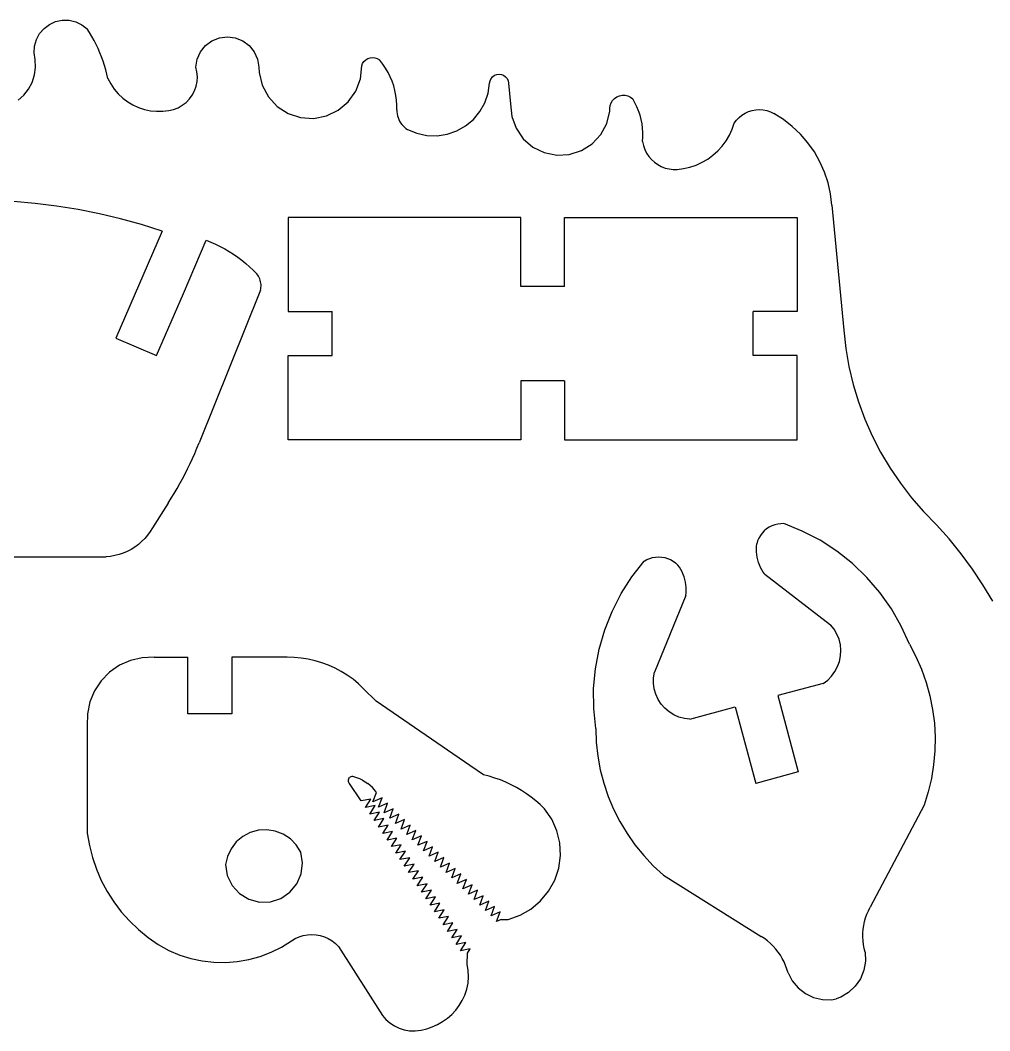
# Model space of a CAD drawing. Extents: x -177 to 177, y -98 to 98.
# Drawn here: x 44.7 to 102.6, y -50.4 to 9.9 of the extents above; entities that cross this region are included whole.
import ezdxf

# ---------------------------------------------------------------- set-up
doc = ezdxf.new("R2010")
doc.units = 0
doc.header["$MEASUREMENT"] = 0
doc.layers.get('0').update_dxf_attribs({"linetype": 'CONTINUOUS'})

msp = doc.modelspace()

# ---------------------------------------------------------------- linework, layer by layer
for p, q in [((46.471, 9.641), (46.84, 9.808)), ((46.84, 9.808), (47.237, 9.892)), ((47.237, 9.892), (47.643, 9.889)), ((47.643, 9.889), (48.039, 9.798)), ((48.039, 9.798), (48.405, 9.624)), ((45.688, 8.734), (45.88, 9.091)), ((45.88, 9.091), (46.146, 9.398)), ((46.146, 9.398), (46.471, 9.641)), ((48.405, 9.624), (48.726, 9.376)), ((48.87, 9.149), (48.726, 9.376)), ((49.007, 8.917), (48.87, 9.149)), ((45.576, 8.344), (45.688, 8.734)), ((49.137, 8.681), (49.007, 8.917)), ((49.26, 8.442), (49.137, 8.681)), ((55.785, 8.374), (56.169, 8.66)), ((56.169, 8.66), (56.614, 8.84)), ((56.614, 8.84), (57.089, 8.901)), ((57.089, 8.901), (57.565, 8.84)), ((57.565, 8.84), (58.009, 8.66)), ((58.009, 8.66), (58.393, 8.374)), ((45.551, 7.939), (45.576, 8.344)), ((45.613, 7.538), (45.551, 7.939)), ((49.375, 8.199), (49.26, 8.442)), ((49.482, 7.952), (49.375, 8.199)), ((49.582, 7.702), (49.482, 7.952)), ((55.291, 7.561), (55.486, 7.999)), ((55.486, 7.999), (55.785, 8.374)), ((58.393, 8.374), (58.693, 7.999)), ((58.693, 7.999), (58.887, 7.562)), ((45.638, 7.079), (45.613, 7.538)), ((49.674, 7.449), (49.582, 7.702)), ((49.759, 7.194), (49.674, 7.449)), ((55.213, 7.088), (55.291, 7.561)), ((58.887, 7.562), (58.965, 7.088)), ((65.113, 7.163), (65.165, 7.3)), ((65.165, 7.3), (65.245, 7.422)), ((65.245, 7.422), (65.35, 7.524)), ((65.35, 7.524), (65.474, 7.6)), ((65.474, 7.6), (65.612, 7.647)), ((65.612, 7.647), (65.757, 7.663)), ((65.757, 7.663), (65.902, 7.647)), ((65.902, 7.647), (66.04, 7.6)), ((66.04, 7.6), (66.165, 7.524)), ((66.165, 7.524), (66.19, 7.499)), ((66.369, 7.27), (66.19, 7.499)), ((66.533, 7.03), (66.369, 7.27)), ((45.58, 6.623), (45.638, 7.079)), ((49.835, 6.936), (49.759, 7.194)), ((49.903, 6.676), (49.835, 6.936)), ((49.963, 6.413), (49.903, 6.676)), ((55.278, 6.808), (55.213, 7.088)), ((55.302, 6.521), (55.278, 6.808)), ((58.965, 7.088), (58.995, 6.78)), ((58.995, 6.78), (59.173, 6.019)), ((65.032, 6.387), (65.113, 7.163)), ((66.681, 6.779), (66.533, 7.03)), ((66.811, 6.518), (66.681, 6.779)), ((73.037, 6.606), (73.169, 6.659)), ((73.169, 6.659), (73.31, 6.677)), ((73.31, 6.677), (73.451, 6.659)), ((73.451, 6.659), (73.583, 6.606)), ((45.226, 5.778), (45.441, 6.184)), ((45.441, 6.184), (45.58, 6.623)), ((49.963, 6.413), (50.135, 6.088)), ((50.135, 6.088), (50.341, 5.783)), ((55.227, 5.953), (55.285, 6.234)), ((55.285, 6.234), (55.302, 6.521)), ((64.757, 5.656), (65.032, 6.387)), ((66.924, 6.25), (66.811, 6.518)), ((67.02, 5.975), (66.924, 6.25)), ((72.658, 5.544), (72.747, 6.144)), ((72.747, 6.144), (72.773, 6.284)), ((72.773, 6.284), (72.833, 6.413)), ((72.833, 6.413), (72.923, 6.523)), ((72.923, 6.523), (73.037, 6.606)), ((73.583, 6.606), (73.698, 6.523)), ((73.698, 6.523), (73.788, 6.413)), ((73.788, 6.413), (73.848, 6.284)), ((73.848, 6.284), (73.874, 6.144)), ((73.874, 6.144), (73.995, 4.905)), ((44.941, 5.417), (45.226, 5.778)), ((50.341, 5.783), (50.58, 5.502)), ((50.58, 5.502), (50.847, 5.249)), ((54.827, 5.195), (54.996, 5.428)), ((54.996, 5.428), (55.13, 5.682)), ((55.13, 5.682), (55.227, 5.953)), ((59.173, 6.019), (59.537, 5.329)), ((64.307, 5.018), (64.757, 5.656)), ((67.096, 5.694), (67.02, 5.975)), ((67.154, 5.409), (67.096, 5.694)), ((72.462, 4.97), (72.658, 5.544)), ((44.596, 5.113), (44.941, 5.417)), ((50.847, 5.249), (51.141, 5.027)), ((51.141, 5.027), (51.457, 4.838)), ((51.457, 4.838), (51.791, 4.685)), ((54.399, 4.813), (54.626, 4.989)), ((54.626, 4.989), (54.827, 5.195)), ((59.537, 5.329), (60.063, 4.752)), ((63.71, 4.515), (64.307, 5.018)), ((67.193, 5.12), (67.154, 5.409)), ((67.213, 4.829), (67.193, 5.12)), ((67.213, 4.538), (67.213, 4.829)), ((72.165, 4.44), (72.462, 4.97)), ((73.995, 4.905), (74.067, 4.151)), ((79.936, 4.801), (79.993, 4.961)), ((79.993, 4.961), (80.082, 5.106)), ((80.082, 5.106), (80.199, 5.229)), ((80.199, 5.229), (80.34, 5.324)), ((80.34, 5.324), (80.497, 5.389)), ((80.497, 5.389), (80.664, 5.419)), ((80.664, 5.419), (80.834, 5.413)), ((80.834, 5.413), (80.999, 5.373)), ((80.999, 5.373), (81.152, 5.299)), ((81.152, 5.299), (81.286, 5.194)), ((81.42, 4.964), (81.286, 5.194)), ((81.537, 4.726), (81.42, 4.964)), ((51.791, 4.685), (52.141, 4.569)), ((52.141, 4.569), (52.501, 4.492)), ((52.501, 4.492), (52.867, 4.455)), ((52.867, 4.455), (53.235, 4.458)), ((53.235, 4.458), (53.601, 4.501)), ((53.601, 4.501), (53.881, 4.567)), ((53.881, 4.567), (54.149, 4.671)), ((54.149, 4.671), (54.399, 4.813)), ((60.063, 4.752), (60.718, 4.327)), ((60.718, 4.327), (61.46, 4.081)), ((63.005, 4.178), (63.71, 4.515)), ((67.213, 4.538), (67.215, 4.422)), ((67.215, 4.422), (67.227, 4.307)), ((67.227, 4.307), (67.249, 4.193)), ((71.778, 3.973), (72.165, 4.44)), ((79.744, 3.729), (79.926, 4.463)), ((79.913, 4.633), (79.936, 4.801)), ((79.926, 4.463), (79.913, 4.633)), ((81.639, 4.48), (81.537, 4.726)), ((81.725, 4.229), (81.639, 4.48)), ((81.793, 3.972), (81.725, 4.229)), ((87.637, 4.091), (87.81, 4.232)), ((87.81, 4.232), (88, 4.349)), ((88, 4.349), (88.202, 4.442)), ((88.202, 4.442), (88.415, 4.509)), ((88.415, 4.509), (88.634, 4.549)), ((88.634, 4.549), (88.857, 4.561)), ((88.857, 4.561), (89.079, 4.545)), ((89.079, 4.545), (89.297, 4.501)), ((89.297, 4.501), (89.509, 4.43)), ((89.509, 4.43), (89.709, 4.333)), ((90.28, 3.973), (89.709, 4.333)), ((61.46, 4.081), (62.239, 4.031)), ((62.239, 4.031), (63.005, 4.178)), ((67.249, 4.193), (67.281, 4.082)), ((67.281, 4.082), (67.323, 3.974)), ((67.323, 3.974), (67.374, 3.87)), ((67.374, 3.87), (67.434, 3.771)), ((67.434, 3.771), (67.503, 3.678)), ((67.503, 3.678), (67.579, 3.591)), ((71.312, 3.584), (71.778, 3.973)), ((74.067, 4.151), (74.326, 3.441)), ((79.382, 3.064), (79.744, 3.729)), ((81.845, 3.711), (81.793, 3.972)), ((81.879, 3.448), (81.845, 3.711)), ((87.224, 3.384), (87.351, 3.751)), ((87.351, 3.751), (87.483, 3.93)), ((87.483, 3.93), (87.637, 4.091)), ((90.812, 3.559), (90.28, 3.973)), ((67.579, 3.591), (67.663, 3.511)), ((67.663, 3.511), (67.754, 3.439)), ((67.754, 3.439), (67.851, 3.376)), ((67.851, 3.376), (68.411, 3.143)), ((68.411, 3.143), (69.004, 3.015)), ((69.611, 2.996), (70.211, 3.087)), ((70.211, 3.087), (70.784, 3.285)), ((70.784, 3.285), (71.312, 3.584)), ((74.326, 3.441), (74.756, 2.818)), ((78.865, 2.512), (79.382, 3.064)), ((81.896, 3.182), (81.879, 3.448)), ((81.896, 2.916), (81.896, 3.182)), ((86.862, 2.697), (87.06, 3.031)), ((87.06, 3.031), (87.224, 3.384)), ((91.302, 3.094), (90.812, 3.559)), ((91.743, 2.584), (91.302, 3.094)), ((69.004, 3.015), (69.611, 2.996)), ((74.756, 2.818), (75.329, 2.324)), ((78.225, 2.109), (78.865, 2.512)), ((81.878, 2.651), (81.896, 2.916)), ((81.878, 2.651), (81.927, 2.413)), ((81.927, 2.413), (82.005, 2.183)), ((86.63, 2.384), (86.862, 2.697)), ((92.132, 2.033), (91.743, 2.584)), ((75.329, 2.324), (76.008, 1.991)), ((76.008, 1.991), (76.749, 1.839)), ((76.749, 1.839), (77.504, 1.879)), ((77.504, 1.879), (78.225, 2.109)), ((82.005, 2.183), (82.111, 1.965)), ((82.111, 1.965), (82.245, 1.761)), ((85.765, 1.609), (86.079, 1.838)), ((86.079, 1.838), (86.369, 2.097)), ((86.369, 2.097), (86.63, 2.384)), ((92.465, 1.446), (92.132, 2.033)), ((82.245, 1.761), (82.402, 1.576)), ((82.402, 1.576), (82.582, 1.413)), ((82.582, 1.413), (82.78, 1.273)), ((82.78, 1.273), (82.995, 1.159)), ((84.708, 1.128), (85.076, 1.252)), ((85.076, 1.252), (85.43, 1.413)), ((85.43, 1.413), (85.765, 1.609)), ((92.738, 0.83), (92.465, 1.446)), ((82.995, 1.159), (83.222, 1.073)), ((83.222, 1.073), (83.458, 1.016)), ((83.458, 1.016), (83.7, 0.99)), ((83.7, 0.99), (83.943, 0.993)), ((83.943, 0.993), (84.329, 1.041)), ((84.329, 1.041), (84.708, 1.128)), ((92.95, 0.189), (92.738, 0.83)), ((93.098, -0.469), (92.95, 0.189)), ((93.18, -1.138), (93.098, -0.469)), ((45.613, -1.04), (44.321, -0.931)), ((46.9, -1.197), (45.613, -1.04)), ((48.18, -1.403), (46.9, -1.197)), ((93.18, -1.138), (93.891, -8.606)), ((49.451, -1.657), (48.18, -1.403)), ((50.712, -1.959), (49.451, -1.657)), ((51.96, -2.308), (50.712, -1.959)), ((53.195, -2.705), (51.96, -2.308)), ((74.601, -1.874), (60.726, -1.874)), ((60.726, -1.874), (60.726, -7.499)), ((74.601, -5.999), (74.601, -1.874)), ((77.226, -1.874), (91.101, -1.874)), ((77.226, -5.999), (77.226, -1.874)), ((91.101, -1.874), (91.101, -7.499)), ((53.195, -2.705), (50.441, -9.084)), ((54.463, -6.412), (55.825, -3.235)), ((55.825, -3.235), (56.11, -3.346)), ((56.11, -3.346), (56.389, -3.469)), ((56.389, -3.469), (56.664, -3.603)), ((56.664, -3.603), (56.934, -3.747)), ((56.934, -3.747), (57.198, -3.901)), ((57.198, -3.901), (57.455, -4.066)), ((57.455, -4.066), (57.707, -4.24)), ((57.707, -4.24), (57.951, -4.424)), ((57.951, -4.424), (58.188, -4.617)), ((58.188, -4.617), (58.417, -4.819)), ((58.417, -4.819), (58.638, -5.03)), ((58.638, -5.03), (58.851, -5.249)), ((58.904, -5.318), (58.851, -5.249)), ((58.952, -5.39), (58.904, -5.318)), ((58.993, -5.467), (58.952, -5.39)), ((59.028, -5.546), (58.993, -5.467)), ((59.056, -5.628), (59.028, -5.546)), ((59.078, -5.712), (59.056, -5.628)), ((59.093, -5.798), (59.078, -5.712)), ((59.1, -5.884), (59.093, -5.798)), ((59.095, -6.057), (59.101, -5.971)), ((59.101, -5.971), (59.1, -5.884)), ((77.226, -5.999), (74.601, -5.999)), ((52.851, -10.124), (54.463, -6.412)), ((59.061, -6.227), (55.401, -15.337)), ((59.061, -6.227), (59.081, -6.143)), ((59.081, -6.143), (59.095, -6.057)), ((60.726, -7.499), (63.351, -7.499)), ((63.351, -10.124), (63.351, -7.499)), ((88.476, -10.124), (88.476, -7.499)), ((91.101, -7.499), (88.476, -7.499)), ((93.891, -8.606), (94.011, -9.695)), ((50.441, -9.084), (52.851, -10.124)), ((60.726, -10.124), (63.351, -10.124)), ((60.726, -15.146), (60.726, -10.124)), ((91.101, -10.124), (88.476, -10.124)), ((91.101, -15.146), (91.101, -10.124)), ((94.011, -9.695), (94.198, -10.774)), ((94.198, -10.774), (94.45, -11.84)), ((74.601, -11.624), (74.601, -15.146)), ((77.226, -11.624), (74.601, -11.624)), ((77.226, -11.624), (77.226, -15.146)), ((94.45, -11.84), (94.767, -12.889)), ((94.767, -12.889), (95.146, -13.917)), ((95.146, -13.917), (95.588, -14.919)), ((95.588, -14.919), (96.089, -15.893)), ((55.142, -15.956), (55.274, -15.648)), ((55.274, -15.648), (55.401, -15.337)), ((74.601, -15.146), (60.726, -15.146)), ((77.226, -15.146), (91.101, -15.146)), ((54.863, -16.568), (55.005, -16.263)), ((55.005, -16.263), (55.142, -15.956)), ((96.089, -15.893), (96.649, -16.835)), ((54.566, -17.17), (54.717, -16.87)), ((54.717, -16.87), (54.863, -16.568)), ((96.649, -16.835), (97.265, -17.741)), ((54.25, -17.763), (54.41, -17.468)), ((54.41, -17.468), (54.566, -17.17)), ((53.916, -18.346), (54.085, -18.056)), ((54.085, -18.056), (54.25, -17.763)), ((97.265, -17.741), (97.935, -18.608)), ((53.563, -18.918), (53.742, -18.633)), ((53.742, -18.633), (53.916, -18.346)), ((97.935, -18.608), (98.656, -19.433)), ((53.563, -18.918), (52.476, -20.624)), ((98.656, -19.433), (99.426, -20.212)), ((89.283, -20.466), (89.144, -20.583)), ((89.435, -20.365), (89.283, -20.466)), ((89.597, -20.283), (89.435, -20.365)), ((89.768, -20.219), (89.597, -20.283)), ((89.945, -20.176), (89.768, -20.219)), ((90.125, -20.152), (89.945, -20.176)), ((90.307, -20.15), (90.125, -20.152)), ((91.412, -20.596), (90.307, -20.15)), ((100.181, -21.061), (99.426, -20.212)), ((52.156, -21.038), (51.973, -21.224)), ((52.324, -20.837), (52.156, -21.038)), ((52.476, -20.624), (52.324, -20.837)), ((88.818, -21.019), (88.744, -21.185)), ((88.909, -20.861), (88.818, -21.019)), ((89.019, -20.716), (88.909, -20.861)), ((89.144, -20.583), (89.019, -20.716)), ((92.469, -21.145), (91.412, -20.596)), ((100.895, -21.945), (100.181, -21.061)), ((51.344, -21.69), (51.112, -21.811)), ((51.566, -21.551), (51.344, -21.69)), ((51.776, -21.396), (51.566, -21.551)), ((51.973, -21.224), (51.776, -21.396)), ((88.669, -21.679), (88.674, -21.519)), ((88.674, -21.84), (88.669, -21.679)), ((88.674, -21.519), (88.69, -21.359)), ((88.744, -21.185), (88.69, -21.359)), ((93.47, -21.792), (92.469, -21.145)), ((39.726, -22.124), (49.851, -22.124)), ((50.111, -22.102), (49.851, -22.124)), ((50.369, -22.059), (50.111, -22.102)), ((50.623, -21.996), (50.369, -22.059)), ((50.871, -21.913), (50.623, -21.996)), ((51.112, -21.811), (50.871, -21.913)), ((81.976, -22.382), (82.135, -22.293)), ((82.135, -22.293), (82.303, -22.223)), ((82.303, -22.223), (82.478, -22.172)), ((82.478, -22.172), (82.658, -22.142)), ((82.658, -22.142), (82.84, -22.133)), ((82.84, -22.133), (83.022, -22.144)), ((83.022, -22.144), (83.201, -22.176)), ((83.201, -22.176), (83.375, -22.228)), ((83.375, -22.228), (83.543, -22.299)), ((83.543, -22.299), (83.701, -22.39)), ((88.69, -21.999), (88.674, -21.84)), ((88.716, -22.157), (88.69, -21.999)), ((88.752, -22.314), (88.716, -22.157)), ((94.404, -22.531), (93.47, -21.792)), ((101.568, -22.862), (100.895, -21.945)), ((81.243, -23.321), (81.976, -22.382)), ((83.701, -22.39), (83.848, -22.497)), ((83.848, -22.497), (83.982, -22.621)), ((84.075, -22.751), (83.982, -22.621)), ((84.16, -22.887), (84.075, -22.751)), ((84.236, -23.029), (84.16, -22.887)), ((88.799, -22.467), (88.752, -22.314)), ((88.855, -22.617), (88.799, -22.467)), ((88.921, -22.763), (88.855, -22.617)), ((88.997, -22.904), (88.921, -22.763)), ((89.082, -23.04), (88.997, -22.904)), ((95.264, -23.356), (94.404, -22.531)), ((102.196, -23.809), (101.568, -22.862)), ((80.601, -24.325), (81.243, -23.321)), ((84.302, -23.175), (84.236, -23.029)), ((84.359, -23.325), (84.302, -23.175)), ((84.405, -23.478), (84.359, -23.325)), ((84.442, -23.634), (84.405, -23.478)), ((89.176, -23.171), (89.082, -23.04)), ((89.176, -23.171), (93.093, -26.197)), ((96.041, -24.259), (95.264, -23.356)), ((84.468, -23.793), (84.442, -23.634)), ((84.483, -23.952), (84.468, -23.793)), ((84.488, -24.113), (84.483, -23.952)), ((84.483, -24.273), (84.488, -24.113)), ((102.779, -24.785), (102.196, -23.809)), ((80.059, -25.385), (80.601, -24.325)), ((84.467, -24.432), (82.588, -29.012)), ((84.467, -24.432), (84.483, -24.273)), ((96.729, -25.231), (96.041, -24.259)), ((97.321, -26.265), (96.729, -25.231)), ((79.619, -26.493), (80.059, -25.385)), ((79.287, -27.637), (79.619, -26.493)), ((93.305, -26.456), (93.093, -26.197)), ((93.477, -26.742), (93.305, -26.456)), ((97.813, -27.35), (97.321, -26.265)), ((93.605, -27.051), (93.477, -26.742)), ((93.686, -27.375), (93.605, -27.051)), ((79.065, -28.807), (79.287, -27.637)), ((93.719, -27.708), (93.686, -27.375)), ((93.702, -28.042), (93.719, -27.708)), ((97.813, -27.35), (98.198, -28.084)), ((51.303, -28.307), (50.644, -28.597)), ((52.004, -28.148), (51.303, -28.307)), ((52.723, -28.124), (52.004, -28.148)), ((52.723, -28.124), (54.726, -28.124)), ((54.726, -31.499), (54.726, -28.124)), ((60.663, -28.124), (57.351, -28.124)), ((57.351, -28.124), (57.351, -31.499)), ((61.086, -28.133), (60.663, -28.124)), ((61.506, -28.17), (61.086, -28.133)), ((61.924, -28.235), (61.506, -28.17)), ((62.335, -28.329), (61.924, -28.235)), ((62.74, -28.449), (62.335, -28.329)), ((93.636, -28.37), (93.702, -28.042)), ((98.198, -28.084), (98.53, -28.843)), ((50.644, -28.597), (50.053, -29.006)), ((63.136, -28.596), (62.74, -28.449)), ((63.521, -28.77), (63.136, -28.596)), ((63.893, -28.969), (63.521, -28.77)), ((78.956, -29.994), (79.065, -28.807)), ((93.364, -28.979), (93.523, -28.684)), ((93.523, -28.684), (93.636, -28.37)), ((98.53, -28.843), (98.807, -29.624)), ((49.55, -29.52), (49.153, -30.12)), ((50.053, -29.006), (49.55, -29.52)), ((64.252, -29.192), (63.893, -28.969)), ((64.594, -29.439), (64.252, -29.192)), ((64.92, -29.709), (64.594, -29.439)), ((82.527, -29.676), (82.533, -29.342)), ((82.533, -29.342), (82.588, -29.012)), ((92.657, -29.68), (92.927, -29.482)), ((92.927, -29.482), (93.164, -29.247)), ((93.164, -29.247), (93.364, -28.979)), ((49.153, -30.12), (48.878, -30.785)), ((65.226, -29.999), (64.92, -29.709)), ((65.976, -30.749), (65.226, -29.999)), ((78.96, -31.185), (78.956, -29.994)), ((82.571, -30.008), (82.527, -29.676)), ((82.663, -30.329), (82.571, -30.008)), ((92.657, -29.68), (89.949, -30.404)), ((98.807, -29.624), (99.028, -30.423)), ((71.563, -34.574), (65.976, -30.749)), ((82.801, -30.634), (82.663, -30.329)), ((82.983, -30.914), (82.801, -30.634)), ((89.949, -30.404), (91.172, -34.968)), ((99.028, -30.423), (99.191, -31.235)), ((48.878, -30.785), (48.734, -31.489)), ((79.077, -32.371), (78.96, -31.185)), ((83.204, -31.165), (82.983, -30.914)), ((83.459, -31.381), (83.204, -31.165)), ((84.706, -31.81), (87.414, -31.084)), ((87.414, -31.084), (88.637, -35.648)), ((99.191, -31.235), (99.295, -32.057)), ((48.734, -31.489), (48.726, -32.208)), ((57.351, -31.499), (54.726, -31.499)), ((83.743, -31.557), (83.459, -31.381)), ((84.051, -31.688), (83.743, -31.557)), ((84.374, -31.774), (84.051, -31.688)), ((84.706, -31.81), (84.374, -31.774)), ((48.726, -32.208), (48.726, -38.624)), ((79.077, -32.371), (79.11, -33.199)), ((99.295, -32.057), (99.34, -32.885)), ((99.34, -32.885), (99.326, -33.713)), ((79.11, -33.199), (79.202, -34.022)), ((99.326, -33.713), (99.253, -34.538)), ((79.202, -34.022), (79.352, -34.837)), ((72.388, -35.137), (71.563, -34.574)), ((79.352, -34.837), (79.561, -35.639)), ((91.172, -34.968), (88.637, -35.648)), ((99.253, -34.538), (99.12, -35.357)), ((64.313, -35.402), (64.302, -35.457)), ((64.302, -35.457), (64.303, -35.514)), ((64.303, -35.514), (64.318, -35.568)), ((64.338, -35.352), (64.313, -35.402)), ((64.318, -35.568), (64.345, -35.617)), ((64.338, -35.352), (64.374, -35.308)), ((64.419, -35.274), (64.374, -35.308)), ((64.471, -35.253), (64.419, -35.274)), ((64.527, -35.244), (64.471, -35.253)), ((64.583, -35.248), (64.527, -35.244)), ((64.637, -35.266), (64.583, -35.248)), ((64.816, -35.316), (64.637, -35.266)), ((64.99, -35.381), (64.816, -35.316)), ((65.159, -35.459), (64.99, -35.381)), ((65.159, -35.459), (65.321, -35.551)), ((65.321, -35.551), (65.474, -35.656)), ((72.729, -35.224), (72.388, -35.137)), ((73.065, -35.328), (72.729, -35.224)), ((73.395, -35.447), (73.065, -35.328)), ((73.72, -35.581), (73.395, -35.447)), ((99.12, -35.357), (98.93, -36.163)), ((64.345, -35.617), (64.384, -35.659)), ((65.074, -36.699), (64.384, -35.659)), ((65.619, -35.774), (65.474, -35.656)), ((65.753, -35.902), (65.619, -35.774)), ((65.877, -36.041), (65.753, -35.902)), ((65.989, -36.19), (65.877, -36.041)), ((74.039, -35.73), (73.72, -35.581)), ((74.349, -35.894), (74.039, -35.73)), ((74.653, -36.072), (74.349, -35.894)), ((74.947, -36.264), (74.653, -36.072)), ((79.561, -35.639), (79.826, -36.424)), ((98.93, -36.163), (98.683, -36.954)), ((65.655, -36.584), (65.074, -36.699)), ((65.332, -37.088), (65.655, -36.584)), ((65.781, -36.751), (65.989, -36.19)), ((66.324, -36.514), (65.781, -36.751)), ((66.117, -37.075), (66.324, -36.514)), ((75.232, -36.469), (74.947, -36.264)), ((75.507, -36.688), (75.232, -36.469)), ((75.772, -36.919), (75.507, -36.688)), ((79.826, -36.424), (80.147, -37.188)), ((65.913, -36.973), (65.332, -37.088)), ((65.59, -37.477), (65.913, -36.973)), ((66.171, -37.362), (65.59, -37.477)), ((65.848, -37.866), (66.171, -37.362)), ((66.66, -36.838), (66.117, -37.075)), ((66.453, -37.4), (66.66, -36.838)), ((66.996, -37.163), (66.453, -37.4)), ((66.788, -37.724), (66.996, -37.163)), ((76.026, -37.162), (75.772, -36.919)), ((76.453, -37.783), (76.026, -37.162)), ((80.147, -37.188), (80.521, -37.927)), ((98.683, -36.954), (95.461, -43.044)), ((66.429, -37.751), (65.848, -37.866)), ((66.106, -38.255), (66.429, -37.751)), ((67.331, -37.487), (66.788, -37.724)), ((67.124, -38.048), (67.331, -37.487)), ((67.667, -37.811), (67.124, -38.048)), ((67.46, -38.373), (67.667, -37.811)), ((76.759, -38.472), (76.453, -37.783)), ((80.521, -37.927), (80.948, -38.638)), ((58.457, -38.582), (58.009, -38.819)), ((58.946, -38.446), (58.457, -38.582)), ((59.453, -38.416), (58.946, -38.446)), ((59.954, -38.495), (59.453, -38.416)), ((60.427, -38.678), (59.954, -38.495)), ((66.687, -38.14), (66.106, -38.255)), ((66.364, -38.644), (66.687, -38.14)), ((66.945, -38.529), (66.364, -38.644)), ((66.622, -39.032), (66.945, -38.529)), ((68.003, -38.135), (67.46, -38.373)), ((67.795, -38.697), (68.003, -38.135)), ((68.338, -38.46), (67.795, -38.697)), ((68.131, -39.021), (68.338, -38.46)), ((76.934, -39.205), (76.759, -38.472)), ((48.726, -38.624), (48.851, -39.352)), ((57.62, -39.146), (57.31, -39.547)), ((58.009, -38.819), (57.62, -39.146)), ((60.851, -38.957), (60.427, -38.678)), ((61.206, -39.32), (60.851, -38.957)), ((67.203, -38.918), (66.622, -39.032)), ((66.88, -39.421), (67.203, -38.918)), ((68.674, -38.784), (68.131, -39.021)), ((68.467, -39.345), (68.674, -38.784)), ((69.01, -39.108), (68.467, -39.345)), ((68.802, -39.67), (69.01, -39.108)), ((80.948, -38.638), (81.424, -39.316)), ((48.851, -39.352), (49.033, -40.068)), ((57.31, -39.547), (57.092, -40.005)), ((61.476, -39.749), (61.206, -39.32)), ((61.582, -40.395), (61.476, -39.749)), ((67.461, -39.307), (66.88, -39.421)), ((67.138, -39.81), (67.461, -39.307)), ((67.719, -39.696), (67.138, -39.81)), ((67.396, -40.199), (67.719, -39.696)), ((69.345, -39.433), (68.802, -39.67)), ((69.138, -39.994), (69.345, -39.433)), ((69.681, -39.757), (69.138, -39.994)), ((69.474, -40.318), (69.681, -39.757)), ((76.972, -39.958), (76.934, -39.205)), ((81.424, -39.316), (81.947, -39.958)), ((49.033, -40.068), (49.271, -40.767)), ((57.092, -40.005), (56.976, -40.499)), ((61.502, -41.045), (61.582, -40.395)), ((67.977, -40.085), (67.396, -40.199)), ((67.654, -40.588), (67.977, -40.085)), ((70.017, -40.081), (69.474, -40.318)), ((69.809, -40.643), (70.017, -40.081)), ((76.87, -40.705), (76.972, -39.958)), ((81.947, -39.958), (82.515, -40.561)), ((49.271, -40.767), (49.565, -41.445)), ((56.976, -40.499), (57.085, -41.145)), ((68.235, -40.474), (67.654, -40.588)), ((67.912, -40.977), (68.235, -40.474)), ((68.493, -40.863), (67.912, -40.977)), ((68.17, -41.366), (68.493, -40.863)), ((70.353, -40.405), (69.809, -40.643)), ((70.145, -40.967), (70.353, -40.405)), ((70.688, -40.73), (70.145, -40.967)), ((70.481, -41.291), (70.688, -40.73)), ((76.634, -41.42), (76.87, -40.705)), ((82.515, -40.561), (83.125, -41.122)), ((49.565, -41.445), (49.912, -42.097)), ((57.085, -41.145), (57.372, -41.733)), ((61.242, -41.646), (61.502, -41.045)), ((68.751, -41.252), (68.17, -41.366)), ((68.428, -41.755), (68.751, -41.252)), ((71.024, -41.054), (70.481, -41.291)), ((70.816, -41.615), (71.024, -41.054)), ((71.36, -41.378), (70.816, -41.615)), ((71.152, -41.94), (71.36, -41.378)), ((76.271, -42.081), (76.634, -41.42)), ((83.125, -41.122), (88.96, -44.786)), ((49.912, -42.097), (50.309, -42.719)), ((57.372, -41.733), (57.812, -42.218)), ((60.281, -42.515), (60.824, -42.15)), ((60.824, -42.15), (61.242, -41.646)), ((69.009, -41.641), (68.428, -41.755)), ((68.686, -42.144), (69.009, -41.641)), ((69.267, -42.029), (68.686, -42.144)), ((68.944, -42.533), (69.267, -42.029)), ((71.695, -41.703), (71.152, -41.94)), ((71.488, -42.264), (71.695, -41.703)), ((72.031, -42.027), (71.488, -42.264)), ((71.823, -42.588), (72.031, -42.027)), ((75.793, -42.663), (76.271, -42.081)), ((50.309, -42.719), (50.755, -43.308)), ((57.812, -42.218), (58.371, -42.558)), ((58.371, -42.558), (59.003, -42.728)), ((59.003, -42.728), (59.657, -42.714)), ((59.657, -42.714), (60.281, -42.515)), ((69.525, -42.418), (68.944, -42.533)), ((69.202, -42.922), (69.525, -42.418)), ((69.783, -42.807), (69.202, -42.922)), ((69.46, -43.311), (69.783, -42.807)), ((72.367, -42.351), (71.823, -42.588)), ((72.159, -42.912), (72.367, -42.351)), ((72.702, -42.675), (72.159, -42.912)), ((72.495, -43.237), (72.702, -42.675)), ((75.216, -43.148), (75.793, -42.663)), ((50.755, -43.308), (51.247, -43.859)), ((70.041, -43.196), (69.46, -43.311)), ((69.718, -43.7), (70.041, -43.196)), ((73.038, -43), (72.495, -43.237)), ((72.83, -43.561), (73.038, -43)), ((73.374, -43.324), (72.83, -43.561)), ((73.166, -43.885), (73.374, -43.324)), ((74.56, -43.52), (75.216, -43.148)), ((95.269, -43.462), (95.358, -43.25)), ((95.358, -43.25), (95.461, -43.044)), ((51.247, -43.859), (51.78, -44.37)), ((70.299, -43.585), (69.718, -43.7)), ((69.976, -44.089), (70.299, -43.585)), ((70.557, -43.974), (69.976, -44.089)), ((70.234, -44.478), (70.557, -43.974)), ((73.438, -43.767), (73.166, -43.885)), ((73.438, -43.767), (73.832, -43.766)), ((73.832, -43.766), (73.847, -43.764)), ((73.847, -43.764), (74.56, -43.52)), ((95.084, -44.126), (95.131, -43.901)), ((95.131, -43.901), (95.193, -43.679)), ((95.193, -43.679), (95.269, -43.462)), ((51.78, -44.37), (52.353, -44.836)), ((70.815, -44.363), (70.234, -44.478)), ((70.492, -44.867), (70.815, -44.363)), ((95.028, -44.814), (95.032, -44.584)), ((95.032, -44.584), (95.051, -44.354)), ((95.051, -44.354), (95.084, -44.126)), ((52.353, -44.836), (52.961, -45.255)), ((60.326, -45.414), (60.92, -45.047)), ((60.92, -45.047), (61.14, -44.914)), ((61.14, -44.914), (61.374, -44.809)), ((61.374, -44.809), (61.619, -44.732)), ((61.619, -44.732), (61.872, -44.686)), ((61.872, -44.686), (62.128, -44.669)), ((62.128, -44.669), (62.384, -44.684)), ((62.384, -44.684), (62.637, -44.729)), ((62.637, -44.729), (62.883, -44.804)), ((62.883, -44.804), (63.118, -44.907)), ((63.118, -44.907), (63.339, -45.038)), ((63.339, -45.038), (63.542, -45.195)), ((63.542, -45.195), (63.726, -45.374)), ((71.073, -44.752), (70.492, -44.867)), ((70.75, -45.256), (71.073, -44.752)), ((71.331, -45.141), (70.75, -45.256)), ((71.008, -45.645), (71.331, -45.141)), ((89.152, -44.913), (88.96, -44.786)), ((89.335, -45.052), (89.152, -44.913)), ((89.51, -45.202), (89.335, -45.052)), ((89.51, -45.202), (89.674, -45.363)), ((95.038, -45.044), (95.028, -44.814)), ((95.063, -45.273), (95.038, -45.044)), ((52.961, -45.255), (53.601, -45.624)), ((53.601, -45.624), (54.245, -45.894)), ((59.047, -45.973), (59.699, -45.724)), ((59.699, -45.724), (60.326, -45.414)), ((63.726, -45.374), (66.351, -49.499)), ((71.589, -45.53), (71.008, -45.645)), ((71.41, -46.447), (71.427, -45.782)), ((71.427, -45.782), (71.589, -45.53)), ((89.828, -45.535), (89.674, -45.363)), ((89.971, -45.715), (89.828, -45.535)), ((90.102, -45.905), (89.971, -45.715)), ((95.103, -45.499), (95.063, -45.273)), ((95.156, -45.723), (95.103, -45.499)), ((95.156, -45.723), (95.181, -46.268)), ((54.245, -45.894), (54.912, -46.102)), ((54.912, -46.102), (55.596, -46.245)), ((55.596, -46.245), (56.29, -46.323)), ((56.29, -46.323), (56.989, -46.334)), ((56.989, -46.334), (57.685, -46.279)), ((57.685, -46.279), (58.373, -46.159)), ((58.373, -46.159), (59.047, -45.973)), ((90.22, -46.102), (90.102, -45.905)), ((90.326, -46.306), (90.22, -46.102)), ((90.419, -46.517), (90.326, -46.306)), ((95.181, -46.268), (95.088, -46.805)), ((71.473, -46.817), (71.41, -46.447)), ((71.49, -47.193), (71.473, -46.817)), ((90.498, -46.733), (90.419, -46.517)), ((90.564, -46.954), (90.498, -46.733)), ((90.564, -46.954), (90.815, -47.437)), ((95.088, -46.805), (94.882, -47.31)), ((71.383, -47.936), (71.46, -47.567)), ((71.46, -47.567), (71.49, -47.193)), ((90.815, -47.437), (91.164, -47.856)), ((94.882, -47.31), (94.574, -47.759)), ((71.26, -48.291), (71.383, -47.936)), ((91.164, -47.856), (91.594, -48.191)), ((91.594, -48.191), (92.086, -48.425)), ((94.176, -48.132), (93.708, -48.411)), ((94.574, -47.759), (94.176, -48.132)), ((70.93, -48.902), (71.111, -48.605)), ((71.111, -48.605), (71.26, -48.291)), ((92.086, -48.425), (92.617, -48.549)), ((92.617, -48.549), (93.162, -48.557)), ((93.162, -48.557), (93.439, -48.501)), ((93.708, -48.411), (93.439, -48.501)), ((70.223, -49.665), (70.484, -49.435)), ((70.484, -49.435), (70.721, -49.18)), ((70.721, -49.18), (70.93, -48.902)), ((66.351, -49.499), (66.558, -49.738)), ((66.558, -49.738), (66.796, -49.947)), ((66.796, -49.947), (67.06, -50.122)), ((69.321, -50.183), (69.639, -50.041)), ((69.639, -50.041), (69.94, -49.868)), ((69.94, -49.868), (70.223, -49.665)), ((67.06, -50.122), (67.345, -50.259)), ((67.345, -50.259), (67.646, -50.357)), ((67.646, -50.357), (67.958, -50.413)), ((67.958, -50.413), (68.306, -50.407)), ((68.306, -50.407), (68.651, -50.367)), ((68.651, -50.367), (68.991, -50.292)), ((68.991, -50.292), (69.321, -50.183))]:
    msp.add_line(p, q)

doc.saveas('drawing.dxf')
